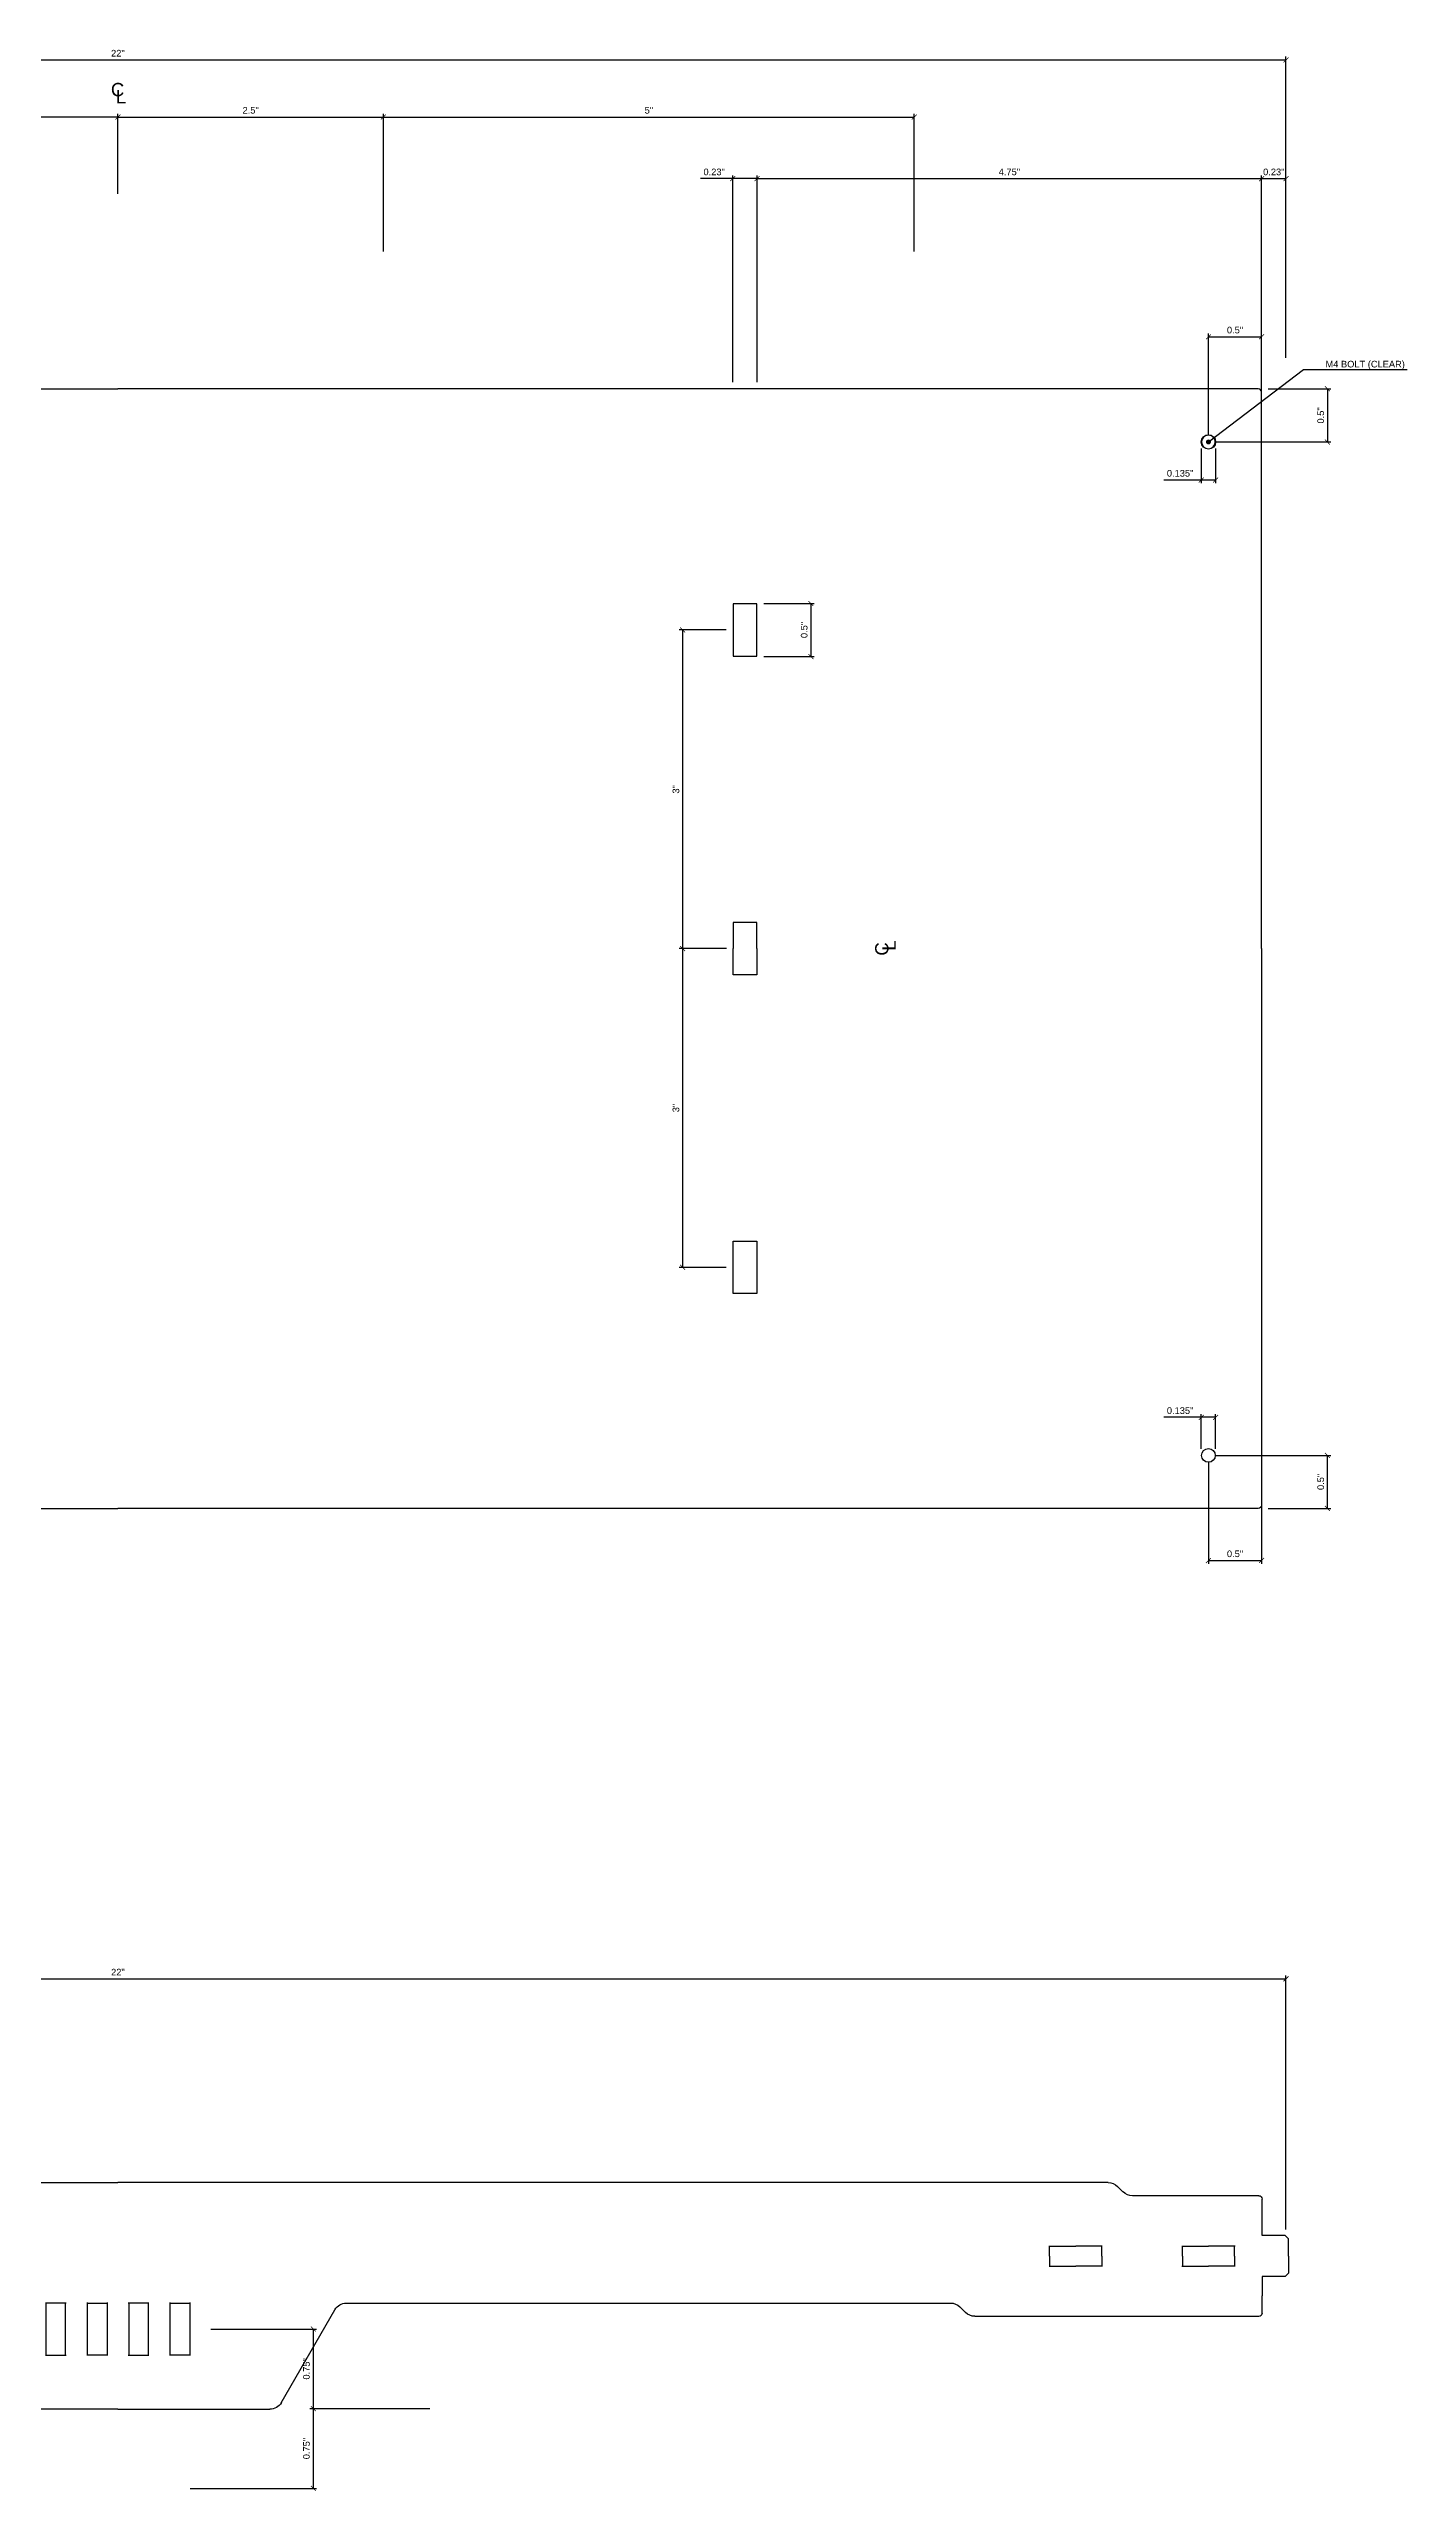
# Model space of a CAD drawing. Header units: inches. Extents: x -309 to 118, y -31 to 166.
# Drawn here: x 11.35 to 24.14, y 45.48 to 68.47 of the extents above; entities that cross this region are included whole.
import ezdxf

# ---------------------------------------------------------------- set-up
doc = ezdxf.new("R2010")
doc.units = ezdxf.units.IN
doc.header["$MEASUREMENT"] = 0
doc.layers.add('ANNO', color=6, linetype='Continuous', lineweight=0)
doc.layers.add('CUT', color=1, linetype='Continuous')
doc.styles.get("Standard").update_dxf_attribs({"font": 'arial.ttf'})
doc.dimstyles.get("Standard").update_dxf_attribs({"dimtxt": 0.0625, "dimasz": 0.046875, "dimexe": 0.03125, "dimexo": 0.0625, "dimgap": 0.03125, "dimtad": 1, "dimdec": 4, "dimdsep": 46, "dimtxsty": 'Standard', "dimblk": 'ARCHTICK', "dimcen": 0.09, "dimadec": 0, "dimazin": 0, "dimtfac": 1, "dimtdec": 4, "dimtofl": 0, "dimtmove": 0, "dimatfit": 3, "dimldrblk": 'DOT', "dimfxl": 1, "dimtolj": 1, "dimtzin": 0, "dimarcsym": 0})

# ---------------------------------------------------------------- blocks, each defined once
blk = doc.blocks.new('BraceHole_Quarter')
at = {"layer": 'CUT', "ltscale": 0.003906}
for p, q in [((-0.25, 0.0935), (0, 0.0935)), ((-0.246, 0), (-0.246, 0.0975))]:
    blk.add_line(p, q, dxfattribs=at)
blk = doc.blocks.new('BraceHole')
at = {"color": 0}
blk.add_blockref('BraceHole_Quarter', (0, 0), dxfattribs=at)
at = {"color": 0, "xscale": -1, "rotation": 180}
blk.add_blockref('BraceHole_Quarter', (0, 0), dxfattribs=at)
at = {"color": 0, "xscale": -1}
blk.add_blockref('BraceHole_Quarter', (0, 0), dxfattribs=at)
at = {"color": 0, "rotation": 180}
blk.add_blockref('BraceHole_Quarter', (0, 0), dxfattribs=at)
blk = doc.blocks.new('BraceHoles')
at = {"color": 0}
for p in [(0.5, 0), (1.75, 0)]:
    blk.add_blockref('BraceHole', p, dxfattribs=at)
blk = doc.blocks.new('HingeHole')
at = {"layer": 'CUT', "ltscale": 0.003906}
for p, q in [((-0.0975, 0.495), (0.0975, 0.495)), ((-0.0925, 0), (-0.0925, 0.5)), ((0.0925, 0.5), (0.0925, 0)), ((0.0975, 0.005), (-0.0975, 0.005))]:
    blk.add_line(p, q, dxfattribs=at)
blk = doc.blocks.new('Dovetail_Out_Half')
for p, q in [((0.24, 0.1925), (0.24, 0.375)), ((-0.01, 0.16125), (0.02125, 0.1925)), ((-0.01, 0), (-0.01, 0.16125)), ((0.02125, 0.1925), (0.24, 0.1925))]:
    blk.add_line(p, q)
blk = doc.blocks.new('Lid_Front_Half')
at = {"layer": 'CUT'}
for p, q in [((-9.325, 0.005), (0, 0.005)), ((-10.775, -0.313), (-10.775, -0.151)), ((-10.744, -0.12), (-9.554, -0.12)), ((-9.465, -0.083), (-9.414, -0.032)), ((-10.775, -1.224), (-10.775, -1.062)), ((-2.152, -1.13), (-7.841, -1.13)), ((-8.07, -1.255), (-10.744, -1.255)), ((-7.93, -1.167), (-7.981, -1.218)), ((-1.539, -2.068), (-2.044, -1.193)), ((0, -2.13), (-1.431, -2.13))]:
    blk.add_line(p, q, dxfattribs=at)
for centre, radius, start, end in [((-9.325, -0.12), 0.125, 90, 135), ((-10.744, -0.151), 0.0312, 90, 180), ((-9.554, 0.005), 0.125, 270, 315), ((-7.841, -1.255), 0.125, 90, 135), ((-2.152, -1.255), 0.125, 30, 90), ((-10.744, -1.224), 0.0312, 180, 270), ((-8.07, -1.13), 0.125, 270, 315), ((-1.431, -2.005), 0.125, 210, 270)]:
    blk.add_arc(centre, radius, start, end, dxfattribs=at)
at = {"xscale": -1, "rotation": 180}
for name, p in [('BraceHoles', (-10.77, -0.688)), ('HingeHole', (-0.585, -1.125))]:
    blk.add_blockref(name, p, dxfattribs=at)
at = {"rotation": 180}
blk.add_blockref('HingeHole', (-0.195, -1.125), dxfattribs=at)
at = {"layer": 'CUT'}
blk.add_blockref('Dovetail_Out_Half', (-11.015, -0.688), dxfattribs=at)
at = {"layer": 'CUT', "xscale": -1, "rotation": 180}
blk.add_blockref('Dovetail_Out_Half', (-11.015, -0.688), dxfattribs=at)
blk = doc.blocks.new('Lid_Top_Front')
blk.add_blockref('Lid_Front_Half', (0, 1.25))
at = {"xscale": -1}
blk.add_blockref('Lid_Front_Half', (0, 1.25), dxfattribs=at)
blk = doc.blocks.new('CL')
at = {"layer": 'ANNO', "char_height": 0.125, "attachment_point": 5, "rotation": 90}
for s, insert in [('C', (0.152, -0.003)), ('L', (0.219, 0.029))]:
    blk.add_mtext_dynamic_manual_height_columns(s, width=0.125, gutter_width=1, heights=[0], dxfattribs=dict(at, insert=insert))
blk = doc.blocks.new('_ArchTick')
at = {"color": 0, "linetype": 'ByBlock', "const_width": 0.15}
blk.add_lwpolyline([(-0.5, -0.5), (0.5, 0.5)], dxfattribs=at)
blk = doc.blocks.new('*D291')
at = {"layer": 'ANNO', "color": 0, "lineweight": -2, "transparency": 16777216}
for p, q in [((1, 65.562), (1, 68.398)), ((1, 68.367), (23, 68.367)), ((23, 65.562), (23, 68.398))]:
    blk.add_line(p, q, dxfattribs=at)
at = {"layer": 'ANNO', "color": 0, "lineweight": -2, "transparency": 16777216, "xscale": 0.046875, "yscale": 0.046875, "zscale": 0.046875, "rotation": 180}
blk.add_blockref('_ArchTick', (1, 68.367), dxfattribs=at)
at = {"layer": 'ANNO', "color": 0, "lineweight": -2, "transparency": 16777216, "xscale": 0.046875, "yscale": 0.046875, "zscale": 0.046875}
blk.add_blockref('_ArchTick', (23, 68.367), dxfattribs=at)
at = {"layer": 'ANNO', "color": 0, "transparency": 16777216, "insert": (12, 68.43), "char_height": 0.0625, "attachment_point": 5}
blk.add_mtext('\\A1;22"', dxfattribs=at)
blk = doc.blocks.new('_Dot')
at = {"color": 0, "linetype": 'ByBlock', "lineweight": -2}
blk.add_line((-0.5, 0), (-1, 0), dxfattribs=at)
at = {"color": 0, "linetype": 'ByBlock', "const_width": 0.5}
blk.add_lwpolyline([(-0.25, 0, 1), (0.25, 0, 1)], format="xyb", close=True, dxfattribs=at)
blk = doc.blocks.new('*D285')
at = {"layer": 'ANNO', "color": 0, "lineweight": -2, "transparency": 16777216}
for p, q in [((22.77, 65.332), (22.77, 67.28)), ((22.77, 67.249), (23, 67.249)), ((23, 65.562), (23, 67.28))]:
    blk.add_line(p, q, dxfattribs=at)
at = {"layer": 'ANNO', "color": 0, "lineweight": -2, "transparency": 16777216, "xscale": 0.046875, "yscale": 0.046875, "zscale": 0.046875, "rotation": 180}
blk.add_blockref('_ArchTick', (22.77, 67.249), dxfattribs=at)
at = {"layer": 'ANNO', "color": 0, "lineweight": -2, "transparency": 16777216, "xscale": 0.046875, "yscale": 0.046875, "zscale": 0.046875}
blk.add_blockref('_ArchTick', (23, 67.249), dxfattribs=at)
at = {"layer": 'ANNO', "color": 0, "transparency": 16777216, "insert": (22.885, 67.312), "char_height": 0.0625, "attachment_point": 5}
blk.add_mtext('\\A1;0.23"', dxfattribs=at)
blk = doc.blocks.new('*D288')
at = {"layer": 'ANNO', "color": 0, "lineweight": -2, "transparency": 16777216}
for p, q in [((9.5, 66.562), (9.5, 67.86)), ((12, 67.829), (9.5, 67.829)), ((12, 67.105), (12, 67.86))]:
    blk.add_line(p, q, dxfattribs=at)
at = {"layer": 'ANNO', "color": 0, "lineweight": -2, "transparency": 16777216, "xscale": 0.046875, "yscale": 0.046875, "zscale": 0.046875, "rotation": 180}
blk.add_blockref('_ArchTick', (9.5, 67.829), dxfattribs=at)
at = {"layer": 'ANNO', "color": 0, "lineweight": -2, "transparency": 16777216, "xscale": 0.046875, "yscale": 0.046875, "zscale": 0.046875}
blk.add_blockref('_ArchTick', (12, 67.829), dxfattribs=at)
at = {"layer": 'ANNO', "color": 0, "transparency": 16777216, "insert": (10.75, 67.892), "char_height": 0.0625, "attachment_point": 5}
blk.add_mtext('\\A1;2.5"', dxfattribs=at)
blk = doc.blocks.new('*D280')
at = {"layer": 'ANNO', "color": 0, "lineweight": -2, "transparency": 16777216}
for p, q in [((12, 67.105), (12, 67.86)), ((12, 67.829), (14.5, 67.829)), ((14.5, 66.562), (14.5, 67.86))]:
    blk.add_line(p, q, dxfattribs=at)
at = {"layer": 'ANNO', "color": 0, "lineweight": -2, "transparency": 16777216, "xscale": 0.046875, "yscale": 0.046875, "zscale": 0.046875, "rotation": 180}
blk.add_blockref('_ArchTick', (12, 67.829), dxfattribs=at)
at = {"layer": 'ANNO', "color": 0, "lineweight": -2, "transparency": 16777216, "xscale": 0.046875, "yscale": 0.046875, "zscale": 0.046875}
blk.add_blockref('_ArchTick', (14.5, 67.829), dxfattribs=at)
at = {"layer": 'ANNO', "color": 0, "transparency": 16777216, "insert": (13.25, 67.892), "char_height": 0.0625, "attachment_point": 5}
blk.add_mtext('\\A1;2.5"', dxfattribs=at)
blk = doc.blocks.new('*D281')
at = {"layer": 'ANNO', "color": 0, "lineweight": -2, "transparency": 16777216}
for p, q in [((14.5, 66.562), (14.5, 67.86)), ((14.5, 67.829), (19.5, 67.829)), ((19.5, 66.562), (19.5, 67.86))]:
    blk.add_line(p, q, dxfattribs=at)
at = {"layer": 'ANNO', "color": 0, "lineweight": -2, "transparency": 16777216, "xscale": 0.046875, "yscale": 0.046875, "zscale": 0.046875, "rotation": 180}
blk.add_blockref('_ArchTick', (14.5, 67.829), dxfattribs=at)
at = {"layer": 'ANNO', "color": 0, "lineweight": -2, "transparency": 16777216, "xscale": 0.046875, "yscale": 0.046875, "zscale": 0.046875}
blk.add_blockref('_ArchTick', (19.5, 67.829), dxfattribs=at)
at = {"layer": 'ANNO', "color": 0, "transparency": 16777216, "insert": (17, 67.892), "char_height": 0.0625, "attachment_point": 5}
blk.add_mtext('\\A1;5"', dxfattribs=at)
blk = doc.blocks.new('*D283')
at = {"layer": 'ANNO', "color": 0, "lineweight": -2, "transparency": 16777216}
for p, q in [((17.79, 67.249), (17.487, 67.249)), ((17.79, 65.332), (17.79, 67.28)), ((18.02, 67.249), (17.79, 67.249)), ((18.02, 65.332), (18.02, 67.28))]:
    blk.add_line(p, q, dxfattribs=at)
at = {"layer": 'ANNO', "color": 0, "lineweight": -2, "transparency": 16777216, "xscale": 0.046875, "yscale": 0.046875, "zscale": 0.046875, "rotation": 180}
blk.add_blockref('_ArchTick', (17.79, 67.249), dxfattribs=at)
at = {"layer": 'ANNO', "color": 0, "lineweight": -2, "transparency": 16777216, "xscale": 0.046875, "yscale": 0.046875, "zscale": 0.046875}
blk.add_blockref('_ArchTick', (18.02, 67.249), dxfattribs=at)
at = {"layer": 'ANNO', "color": 0, "transparency": 16777216, "insert": (17.615, 67.312), "char_height": 0.0625, "attachment_point": 5}
blk.add_mtext('\\A1;0.23"', dxfattribs=at)
blk = doc.blocks.new('*D284')
at = {"layer": 'ANNO', "color": 0, "lineweight": -2, "transparency": 16777216}
for p, q in [((18.02, 65.332), (18.02, 67.28)), ((18.02, 67.249), (22.77, 67.249)), ((22.77, 65.332), (22.77, 67.28))]:
    blk.add_line(p, q, dxfattribs=at)
at = {"layer": 'ANNO', "color": 0, "lineweight": -2, "transparency": 16777216, "xscale": 0.046875, "yscale": 0.046875, "zscale": 0.046875, "rotation": 180}
blk.add_blockref('_ArchTick', (18.02, 67.249), dxfattribs=at)
at = {"layer": 'ANNO', "color": 0, "lineweight": -2, "transparency": 16777216, "xscale": 0.046875, "yscale": 0.046875, "zscale": 0.046875}
blk.add_blockref('_ArchTick', (22.77, 67.249), dxfattribs=at)
at = {"layer": 'ANNO', "color": 0, "transparency": 16777216, "insert": (20.395, 67.312), "char_height": 0.0625, "attachment_point": 5}
blk.add_mtext('\\A1;4.75"', dxfattribs=at)
blk = doc.blocks.new('*D299')
at = {"layer": 'ANNO', "color": 0, "lineweight": -2, "transparency": 16777216}
for p, q in [((22.27, 64.832), (22.27, 65.791)), ((22.27, 65.76), (22.77, 65.76)), ((22.77, 64.832), (22.77, 65.791))]:
    blk.add_line(p, q, dxfattribs=at)
at = {"layer": 'ANNO', "color": 0, "lineweight": -2, "transparency": 16777216, "xscale": 0.046875, "yscale": 0.046875, "zscale": 0.046875, "rotation": 180}
blk.add_blockref('_ArchTick', (22.27, 65.76), dxfattribs=at)
at = {"layer": 'ANNO', "color": 0, "lineweight": -2, "transparency": 16777216, "xscale": 0.046875, "yscale": 0.046875, "zscale": 0.046875}
blk.add_blockref('_ArchTick', (22.77, 65.76), dxfattribs=at)
at = {"layer": 'ANNO', "color": 0, "transparency": 16777216, "insert": (22.52, 65.823), "char_height": 0.0625, "attachment_point": 5}
blk.add_mtext('\\A1;0.5"', dxfattribs=at)
blk = doc.blocks.new('*D300')
at = {"layer": 'ANNO', "color": 0, "lineweight": -2, "transparency": 16777216}
for p, q in [((22.832, 65.27), (23.421, 65.27)), ((23.39, 65.27), (23.39, 64.77)), ((22.332, 64.77), (23.421, 64.77))]:
    blk.add_line(p, q, dxfattribs=at)
at = {"layer": 'ANNO', "color": 0, "lineweight": -2, "transparency": 16777216, "xscale": 0.046875, "yscale": 0.046875, "zscale": 0.046875}
for p, rotation in [((23.39, 65.27), 90), ((23.39, 64.77), 270)]:
    blk.add_blockref('_ArchTick', p, dxfattribs=dict(at, rotation=rotation))
at = {"layer": 'ANNO', "color": 0, "transparency": 16777216, "insert": (23.327, 65.02), "char_height": 0.0625, "attachment_point": 5, "rotation": 90}
blk.add_mtext('\\A1;0.5"', dxfattribs=at)
blk = doc.blocks.new('*D304')
at = {"layer": 'ANNO', "color": 0, "lineweight": -2, "transparency": 16777216}
for p, q in [((22.202, 64.707), (22.202, 64.381)), ((22.337, 64.707), (22.337, 64.381)), ((22.202, 64.412), (21.851, 64.412)), ((22.337, 64.412), (22.202, 64.412))]:
    blk.add_line(p, q, dxfattribs=at)
at = {"layer": 'ANNO', "color": 0, "lineweight": -2, "transparency": 16777216, "xscale": 0.046875, "yscale": 0.046875, "zscale": 0.046875, "rotation": 180}
blk.add_blockref('_ArchTick', (22.202, 64.412), dxfattribs=at)
at = {"layer": 'ANNO', "color": 0, "lineweight": -2, "transparency": 16777216, "xscale": 0.046875, "yscale": 0.046875, "zscale": 0.046875}
blk.add_blockref('_ArchTick', (22.337, 64.412), dxfattribs=at)
at = {"layer": 'ANNO', "color": 0, "transparency": 16777216, "insert": (22.003, 64.475), "char_height": 0.0625, "attachment_point": 5}
blk.add_mtext('\\A1;0.135"', dxfattribs=at)
blk = doc.blocks.new('*D293')
at = {"layer": 'ANNO', "color": 0, "lineweight": -2, "transparency": 16777216}
for p, q in [((22.27, 55.167), (22.27, 54.209)), ((22.77, 55.167), (22.77, 54.209)), ((22.27, 54.24), (22.77, 54.24))]:
    blk.add_line(p, q, dxfattribs=at)
at = {"layer": 'ANNO', "color": 0, "lineweight": -2, "transparency": 16777216, "xscale": 0.046875, "yscale": 0.046875, "zscale": 0.046875, "rotation": 180}
blk.add_blockref('_ArchTick', (22.27, 54.24), dxfattribs=at)
at = {"layer": 'ANNO', "color": 0, "lineweight": -2, "transparency": 16777216, "xscale": 0.046875, "yscale": 0.046875, "zscale": 0.046875}
blk.add_blockref('_ArchTick', (22.77, 54.24), dxfattribs=at)
at = {"layer": 'ANNO', "color": 0, "transparency": 16777216, "insert": (22.52, 54.303), "char_height": 0.0625, "attachment_point": 5}
blk.add_mtext('\\A1;0.5"', dxfattribs=at)
blk = doc.blocks.new('*D294')
at = {"layer": 'ANNO', "color": 0, "lineweight": -2, "transparency": 16777216}
for p, q in [((22.332, 55.23), (23.421, 55.23)), ((23.39, 54.73), (23.39, 55.23)), ((22.832, 54.73), (23.421, 54.73))]:
    blk.add_line(p, q, dxfattribs=at)
at = {"layer": 'ANNO', "color": 0, "lineweight": -2, "transparency": 16777216, "xscale": 0.046875, "yscale": 0.046875, "zscale": 0.046875}
for p, rotation in [((23.39, 55.23), 90), ((23.39, 54.73), 270)]:
    blk.add_blockref('_ArchTick', p, dxfattribs=dict(at, rotation=rotation))
at = {"layer": 'ANNO', "color": 0, "transparency": 16777216, "insert": (23.327, 54.98), "char_height": 0.0625, "attachment_point": 5, "rotation": 90}
blk.add_mtext('\\A1;0.5"', dxfattribs=at)
blk = doc.blocks.new('*D295')
at = {"layer": 'ANNO', "color": 0, "lineweight": -2, "transparency": 16777216}
for p, q in [((22.202, 55.588), (21.851, 55.588)), ((22.202, 55.292), (22.202, 55.619)), ((22.337, 55.588), (22.202, 55.588)), ((22.337, 55.292), (22.337, 55.619))]:
    blk.add_line(p, q, dxfattribs=at)
at = {"layer": 'ANNO', "color": 0, "lineweight": -2, "transparency": 16777216, "xscale": 0.046875, "yscale": 0.046875, "zscale": 0.046875, "rotation": 180}
blk.add_blockref('_ArchTick', (22.202, 55.588), dxfattribs=at)
at = {"layer": 'ANNO', "color": 0, "lineweight": -2, "transparency": 16777216, "xscale": 0.046875, "yscale": 0.046875, "zscale": 0.046875}
blk.add_blockref('_ArchTick', (22.337, 55.588), dxfattribs=at)
at = {"layer": 'ANNO', "color": 0, "transparency": 16777216, "insert": (22.003, 55.651), "char_height": 0.0625, "attachment_point": 5}
blk.add_mtext('\\A1;0.135"', dxfattribs=at)
blk = doc.blocks.new('BottomPlate_V2_Quarter')
at = {"layer": 'CUT'}
blk.add_lwpolyline([(-0.966, -1.279), (-0.966, 3.96, -0.414214), (-0.934, 3.991), (9.804, 3.991)], format="xyb", dxfattribs=at)
blk.add_lwpolyline([(4.011, 1.474), (3.787, 1.474), (3.787, 1.968), (4.011, 1.968)], close=True, dxfattribs=at)
blk.add_lwpolyline([(3.787, -1.279), (3.787, -1.032), (4.011, -1.032), (4.011, -1.279)], dxfattribs=at)
blk.add_circle((-0.466, 3.491), 0.0645, dxfattribs=at)
blk = doc.blocks.new('BottomPlate_V2')
blk.add_blockref('BottomPlate_V2_Quarter', (-9.804, 1.279))
at = {"xscale": -1}
blk.add_blockref('BottomPlate_V2_Quarter', (9.804, 1.279), dxfattribs=at)
at = {"xscale": -1, "rotation": 180}
blk.add_blockref('BottomPlate_V2_Quarter', (-9.804, -1.279), dxfattribs=at)
at = {"rotation": 180}
blk.add_blockref('BottomPlate_V2_Quarter', (9.804, -1.279), dxfattribs=at)
blk = doc.blocks.new('*D305')
at = {"layer": 'ANNO', "color": 0, "lineweight": -2, "transparency": 16777216}
for p, q in [((18.082, 63.25), (18.557, 63.25)), ((18.526, 63.25), (18.526, 62.75)), ((18.082, 62.75), (18.557, 62.75))]:
    blk.add_line(p, q, dxfattribs=at)
at = {"layer": 'ANNO', "color": 0, "lineweight": -2, "transparency": 16777216, "xscale": 0.046875, "yscale": 0.046875, "zscale": 0.046875}
for p, rotation in [((18.526, 63.25), 90), ((18.526, 62.75), 270)]:
    blk.add_blockref('_ArchTick', p, dxfattribs=dict(at, rotation=rotation))
at = {"layer": 'ANNO', "color": 0, "transparency": 16777216, "insert": (18.463, 63), "char_height": 0.0625, "attachment_point": 5, "rotation": 90}
blk.add_mtext('\\A1;0.5"', dxfattribs=at)
blk = doc.blocks.new('*D306')
at = {"layer": 'ANNO', "color": 0, "lineweight": -2, "transparency": 16777216}
for p, q in [((17.727, 63), (17.287, 63)), ((17.318, 63), (17.318, 60)), ((17.73, 60), (17.287, 60))]:
    blk.add_line(p, q, dxfattribs=at)
at = {"layer": 'ANNO', "color": 0, "lineweight": -2, "transparency": 16777216, "xscale": 0.046875, "yscale": 0.046875, "zscale": 0.046875}
for p, rotation in [((17.318, 63), 90), ((17.318, 60), 270)]:
    blk.add_blockref('_ArchTick', p, dxfattribs=dict(at, rotation=rotation))
at = {"layer": 'ANNO', "color": 0, "transparency": 16777216, "insert": (17.255, 61.5), "char_height": 0.0625, "attachment_point": 5, "rotation": 90}
blk.add_mtext('\\A1;3"', dxfattribs=at)
blk = doc.blocks.new('*D307')
at = {"layer": 'ANNO', "color": 0, "lineweight": -2, "transparency": 16777216}
for p, q in [((17.73, 60), (17.287, 60)), ((17.318, 60), (17.318, 57)), ((17.727, 57), (17.287, 57))]:
    blk.add_line(p, q, dxfattribs=at)
at = {"layer": 'ANNO', "color": 0, "lineweight": -2, "transparency": 16777216, "xscale": 0.046875, "yscale": 0.046875, "zscale": 0.046875}
for p, rotation in [((17.318, 60), 90), ((17.318, 57), 270)]:
    blk.add_blockref('_ArchTick', p, dxfattribs=dict(at, rotation=rotation))
at = {"layer": 'ANNO', "color": 0, "transparency": 16777216, "insert": (17.255, 58.5), "char_height": 0.0625, "attachment_point": 5, "rotation": 90}
blk.add_mtext('\\A1;3"', dxfattribs=at)
blk = doc.blocks.new('*D315')
at = {"layer": 'ANNO', "color": 0, "lineweight": -2, "transparency": 16777216}
for p, q in [((1, 47.943), (1, 50.333)), ((1, 50.302), (23, 50.302)), ((23, 47.943), (23, 50.333))]:
    blk.add_line(p, q, dxfattribs=at)
at = {"layer": 'ANNO', "color": 0, "lineweight": -2, "transparency": 16777216, "xscale": 0.046875, "yscale": 0.046875, "zscale": 0.046875, "rotation": 180}
blk.add_blockref('_ArchTick', (1, 50.302), dxfattribs=at)
at = {"layer": 'ANNO', "color": 0, "lineweight": -2, "transparency": 16777216, "xscale": 0.046875, "yscale": 0.046875, "zscale": 0.046875}
blk.add_blockref('_ArchTick', (23, 50.302), dxfattribs=at)
at = {"layer": 'ANNO', "color": 0, "transparency": 16777216, "insert": (12, 50.365), "char_height": 0.0625, "attachment_point": 5}
blk.add_mtext('\\A1;22"', dxfattribs=at)
blk = doc.blocks.new('*D330')
at = {"layer": 'ANNO', "color": 0, "lineweight": -2, "transparency": 16777216}
for p, q in [((12.875, 47.005), (13.871, 47.005)), ((13.84, 47.005), (13.84, 46.255)), ((14.937, 46.255), (13.808, 46.255))]:
    blk.add_line(p, q, dxfattribs=at)
at = {"layer": 'ANNO', "color": 0, "lineweight": -2, "transparency": 16777216, "xscale": 0.046875, "yscale": 0.046875, "zscale": 0.046875}
for p, rotation in [((13.84, 47.005), 90), ((13.84, 46.255), 270)]:
    blk.add_blockref('_ArchTick', p, dxfattribs=dict(at, rotation=rotation))
at = {"layer": 'ANNO', "color": 0, "transparency": 16777216, "insert": (13.776, 46.63), "char_height": 0.0625, "attachment_point": 5, "rotation": 90}
blk.add_mtext('\\A1;0.75"', dxfattribs=at)
blk = doc.blocks.new('*D331')
at = {"layer": 'ANNO', "color": 0, "lineweight": -2, "transparency": 16777216}
for p, q in [((14.937, 46.255), (13.808, 46.255)), ((13.84, 46.255), (13.84, 45.505)), ((12.68, 45.505), (13.871, 45.505))]:
    blk.add_line(p, q, dxfattribs=at)
at = {"layer": 'ANNO', "color": 0, "lineweight": -2, "transparency": 16777216, "xscale": 0.046875, "yscale": 0.046875, "zscale": 0.046875}
for p, rotation in [((13.84, 46.255), 90), ((13.84, 45.505), 270)]:
    blk.add_blockref('_ArchTick', p, dxfattribs=dict(at, rotation=rotation))
at = {"layer": 'ANNO', "color": 0, "transparency": 16777216, "insert": (13.776, 45.88), "char_height": 0.0625, "attachment_point": 5, "rotation": 90}
blk.add_mtext('\\A1;0.75"', dxfattribs=at)

msp = doc.modelspace()

# ---------------------------------------------------------------- linework, layer by layer
msp.add_circle((22.27, 64.77), 0.0675)

# ---------------------------------------------------------------- block references
at = {"rotation": 270}
msp.add_blockref('CL', (12, 68.23859), dxfattribs=at)
for name, p in [('BottomPlate_V2', (12, 60)), ('CL', (19.04279, 60))]:
    msp.add_blockref(name, p)
at = {"layer": 'CUT', "xscale": -1}
msp.add_blockref('Lid_Top_Front', (12, 47.13), dxfattribs=at)

# ---------------------------------------------------------------- texts
at = {"layer": 'ANNO', "insert": (23.37233, 65.45275), "char_height": 0.0625, "attachment_point": 7}
msp.add_mtext('\\A1;M4 BOLT (CLEAR)', dxfattribs=at)

# ---------------------------------------------------------------- dimensions: what is measured, and where the dimension line sits
at = {"layer": 'ANNO'}
for base, p1, p2, picture, middle in [((23, 68.36723), (1, 65.5), (23, 65.5), '*D291', (12, 68.42986)), ((9.5, 67.82853), (12, 67.04279), (9.5, 66.5), '*D288', (10.75, 67.89169)), ((22.77, 65.76007), (22.27, 64.77), (22.77, 64.77), '*D299', (22.52, 65.82323)), ((22.2025, 64.41218), (22.3375, 64.77), (22.2025, 64.77), '*D304', (22.00349, 64.47537)), ((22.2025, 55.58782), (22.3375, 55.23), (22.2025, 55.23), '*D295', (22.00349, 55.651)), ((22.77, 54.23993), (22.27, 55.23), (22.77, 55.23), '*D293', (22.52, 54.30309)), ((23, 50.30195), (1, 47.88), (23, 47.88), '*D315', (12, 50.36458))]:
    dim = msp.add_linear_dim(base=base, p1=p1, p2=p2, dimstyle='Standard', override={"dimpost": '"'}, dxfattribs=at)
    dim.commit()
    dim.dimension.update_dxf_attribs({"geometry": picture, "text_midpoint": middle})
for base, p1, p2, angle, picture, middle in [((14.5, 67.82853), (12, 67.04279), (14.5, 66.5), 180, '*D280', (13.25, 67.89169)), ((19.5, 67.82853), (14.5, 66.5), (19.5, 66.5), 180, '*D281', (17, 67.89156)), ((17.79, 67.24879), (18.02, 65.27), (17.79, 65.27), 180, '*D283', (17.61527, 67.31197)), ((22.77, 67.24879), (18.02, 65.27), (22.77, 65.27), 180, '*D284', (20.395, 67.31182)), ((23.38997, 64.77), (22.77, 65.27), (22.27, 64.77), 90, '*D300', (23.32681, 65.02)), ((18.52618, 62.75), (18.02, 63.25), (18.02, 62.75), 90, '*D305', (18.46302, 63)), ((17.31825, 60), (17.79, 63), (17.793, 60), 90, '*D306', (17.25507, 61.5)), ((17.31825, 57), (17.793, 60), (17.79, 57), 90, '*D307', (17.25507, 58.5)), ((23.38997, 55.23), (22.77, 54.73), (22.27, 55.23), 270, '*D294', (23.32681, 54.98)), ((13.8396, 46.255), (12.8125, 47.005), (15, 46.255), 90, '*D330', (13.77644, 46.63)), ((13.8396, 45.505), (15, 46.255), (12.6175, 45.505), 90, '*D331', (13.77644, 45.88))]:
    dim = msp.add_linear_dim(base=base, p1=p1, p2=p2, angle=angle, dimstyle='Standard', override={"dimpost": '"'}, dxfattribs=at)
    dim.commit()
    dim.dimension.update_dxf_attribs({"geometry": picture, "text_midpoint": middle})
dim = msp.add_linear_dim(base=(23, 67.24879), p1=(22.77, 65.27), p2=(23, 65.5), dimstyle='Standard', override={"dimpost": '"'}, dxfattribs=at)
dim.commit()
dim.dimension.update_dxf_attribs({"geometry": '*D285', "text_midpoint": (22.885, 67.24879), "dimtype": 160})

# ---------------------------------------------------------------- leaders
at = {"layer": 'ANNO', "annotation_type": 0, "has_hookline": 1, "hookline_direction": 0, "text_width": 0.73751}
msp.add_leader([(22.27, 64.77), (23.16363, 65.45275), (23.37233, 65.45275)], dimstyle='Standard', dxfattribs=at)

doc.saveas('drawing.dxf')
